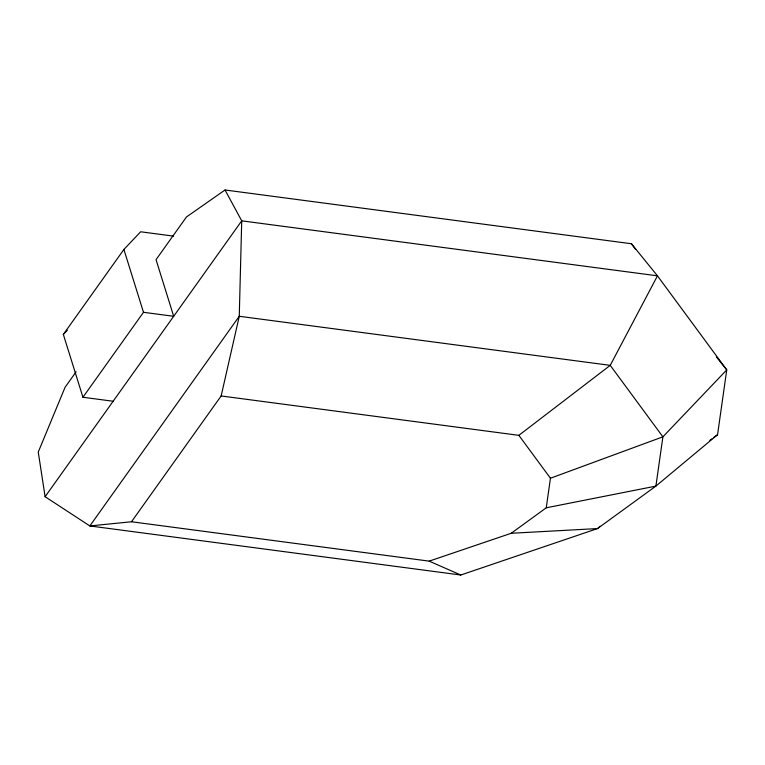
<?xml version="1.0" encoding="UTF-8"?>
<svg xmlns="http://www.w3.org/2000/svg" width="765" height="765" viewBox="0 0 765 765"><rect width="100%" height="100%" fill="white"/><g stroke="black" fill="none" stroke-linecap="round" stroke-linejoin="round"><path stroke-width="1.15" d="M131.494 521.759L429.194 561.137L511.211 533.272L546.248 507.797L550.446 478.23L518.852 435.342L221.152 395.964L131.494 521.759L89.84 525.947L45.106 496.705L38.25 452.067L65.054 387.329L76.117 371.8M225.034 189.988L241.721 220.836L239.263 316.28L89.84 525.947L460.798 575.012L597.503 528.577L655.892 486.11L717.551 434.711L726.75 369.887L657.46 275.83L631.441 243.748L225.034 189.988L186.459 216.973L156.031 259.67L173.693 316.289L143.495 312.302L82.936 397.255L113.144 401.252M221.152 395.964L239.263 316.28L610.231 365.354L662.892 436.834L655.892 486.11L546.248 507.797M82.936 397.255L63.342 334.42L123.892 249.457L140.655 231.785L173.626 236.146M45.106 496.705L241.721 220.836L657.46 275.83L610.231 365.354L518.852 435.342M63.342 334.42L67.33 330.212M600.143 526.253L597.503 528.577L511.211 533.272M709.863 440.305L711.785 438.909M713.707 437.513L717.551 434.711M550.446 478.23L662.892 436.834L726.75 369.887L716.432 357.006M429.194 561.137L460.798 575.012M631.441 243.748L635.686 249.505M123.892 249.457L143.495 312.302"/></g></svg>
